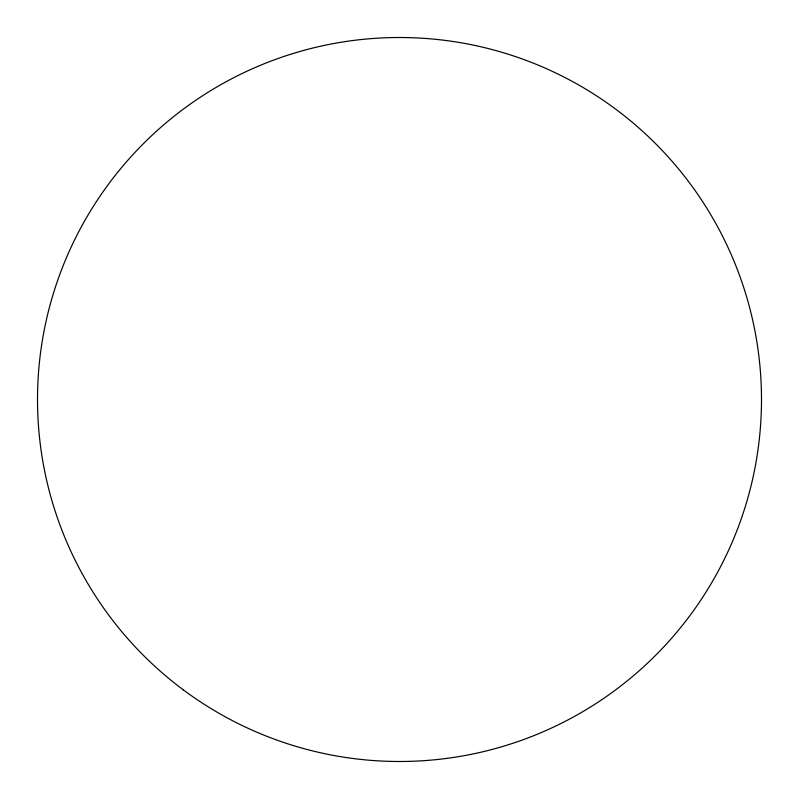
<?xml version="1.0" encoding="UTF-8"?>
<svg xmlns="http://www.w3.org/2000/svg" width="799" height="799" viewBox="0 0 799 799"><rect width="100%" height="100%" fill="white"/><g stroke="black" fill="none" stroke-linecap="round" stroke-linejoin="round"><path stroke-width="1.2" d="M183.361 689.887A361.997 361.997 0 0 0 759.05 441.487A361.997 361.997 0 0 0 256.089 67.126A361.997 361.997 0 0 0 183.361 689.887"/></g></svg>
